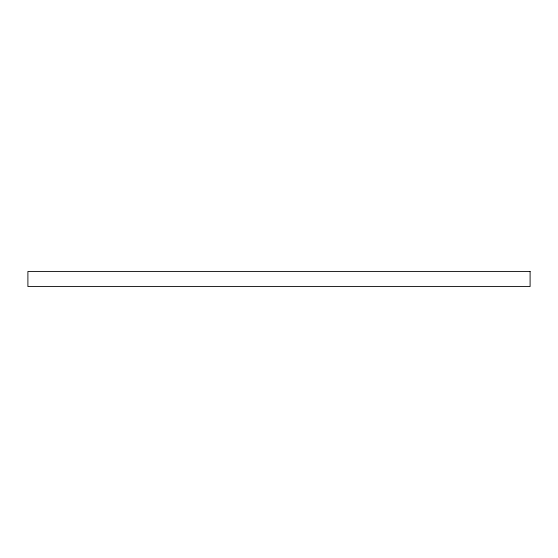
<?xml version="1.0" encoding="UTF-8"?>
<svg xmlns="http://www.w3.org/2000/svg" width="558" height="558" viewBox="0 0 558 558"><rect width="100%" height="100%" fill="white"/><g stroke="black" fill="none" stroke-linecap="round" stroke-linejoin="round"><path stroke-width="0.84" d="M530.1 271.467L27.9 271.467L27.9 286.533L530.1 286.533L530.1 271.467"/></g></svg>
